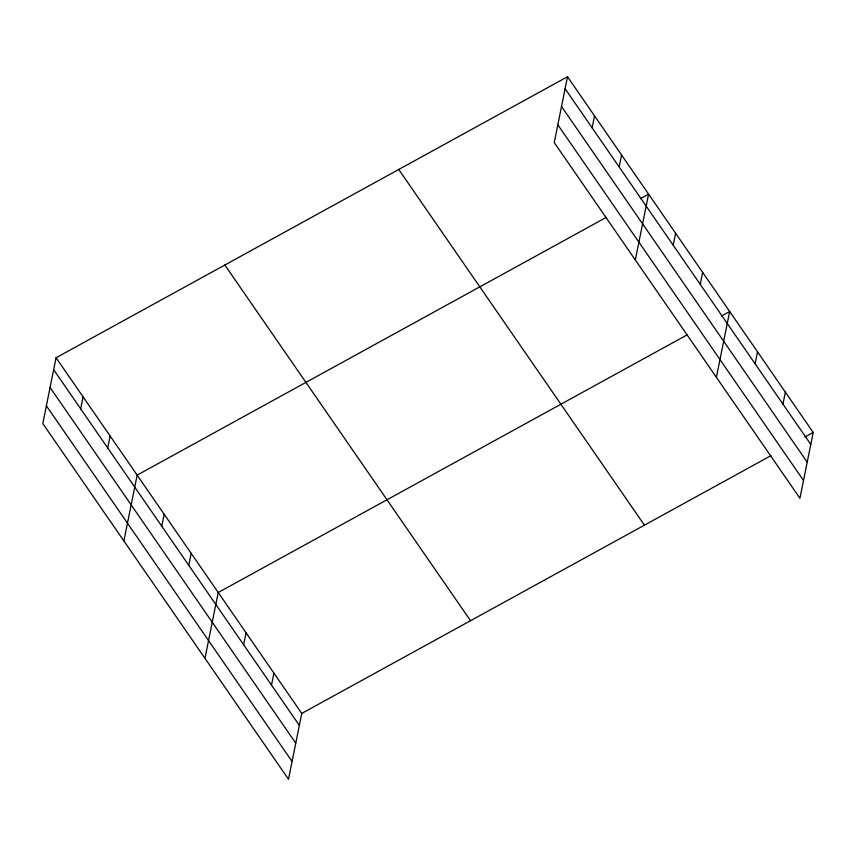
<?xml version="1.0" encoding="UTF-8"?>
<svg xmlns="http://www.w3.org/2000/svg" width="856" height="856" viewBox="0 0 856 856"><rect width="100%" height="100%" fill="white"/><g stroke="black" fill="none" stroke-linecap="round" stroke-linejoin="round"><path stroke-width="1.28" d="M56.068 357.744L42.8 423.56L288.493 779.249L301.761 713.433L56.068 357.744L567.507 76.751L813.2 432.44L799.932 498.256L554.239 142.567L567.507 76.751M80.678 408.847L83.096 396.874M107.706 447.966L110.124 435.993M123.874 540.939L137.153 475.123L606.39 217.317M161.763 526.226L164.17 514.253M188.791 565.345L191.198 553.372M204.959 658.317L218.226 592.502L687.475 334.685M243.66 644.782L246.068 632.809M271.502 685.1L273.92 673.126M592.117 127.844L594.535 115.881M619.145 166.974L621.563 155M635.312 259.946L648.591 194.13L640.384 198.635M673.201 245.223L675.609 233.26M700.229 284.353L702.637 272.379M716.397 377.314L729.665 311.509L721.458 316.014M755.099 363.789L757.507 351.816M782.94 404.107L785.359 392.134M301.761 713.433L771.01 455.627M804.993 436.956L813.2 432.44M565.099 88.724L810.782 444.414M561.515 106.486L807.208 462.187M557.823 124.794L803.517 480.484M398.736 169.477L644.429 525.167M224.839 265.018L470.533 620.707M53.66 369.717L299.343 725.407M50.076 387.479L295.769 743.179M46.385 405.787L292.078 761.476"/></g></svg>
